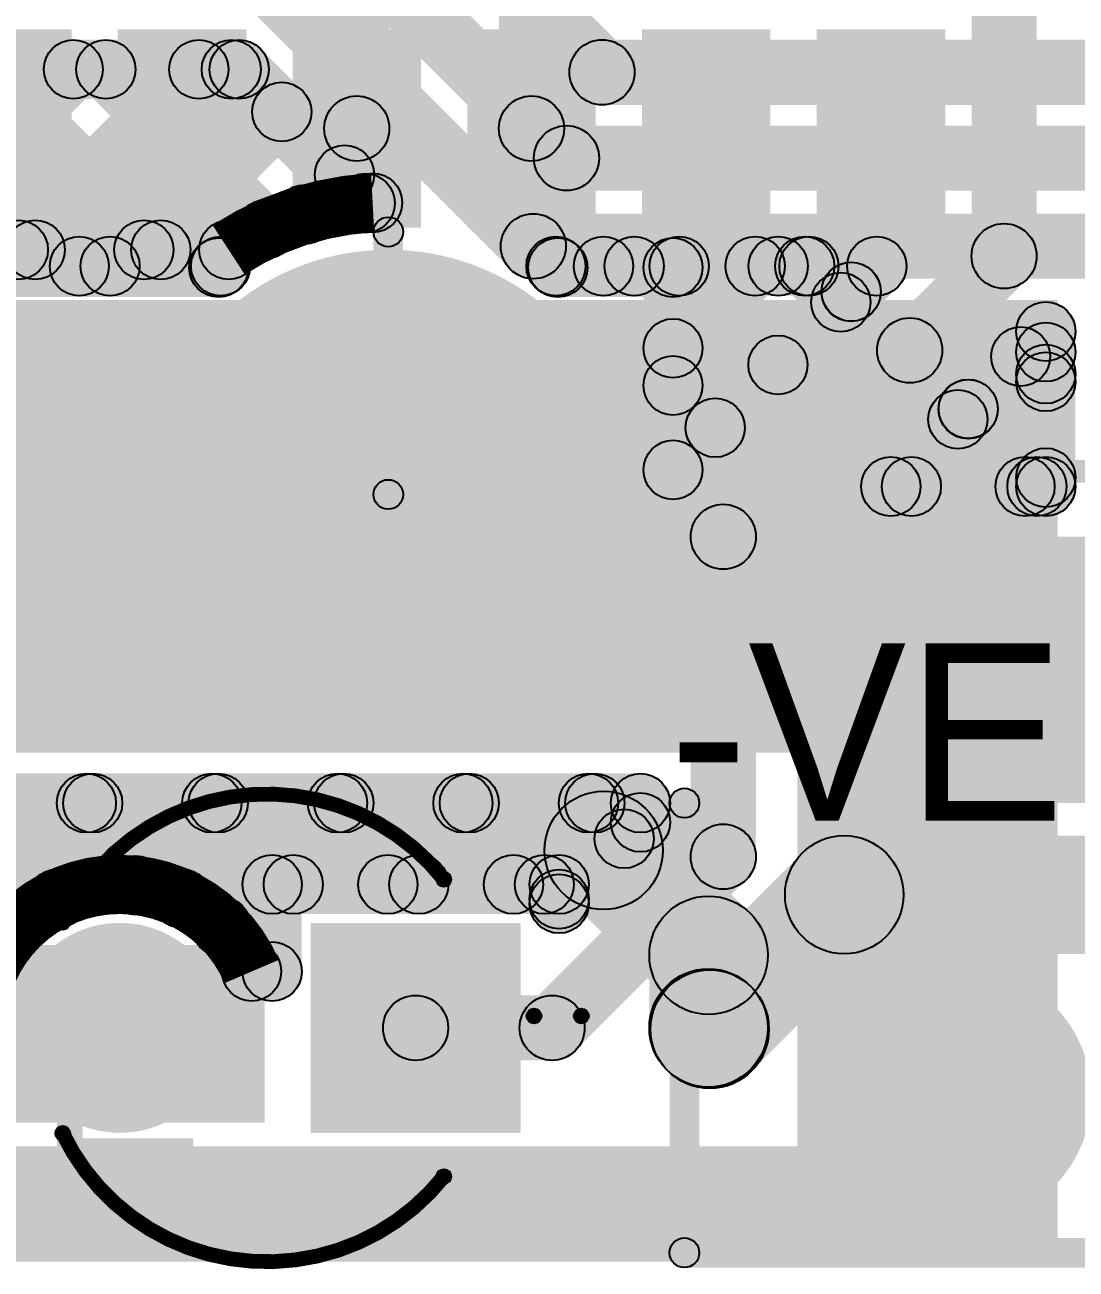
# Model space of a CAD drawing. Header units: millimetres. Extents: x 1.65 to 3.65, y 2.62 to 4.07.
# Drawn here: x 2.5449 to 2.9002, y 2.6225 to 3.043 of the extents above; entities that cross this region are included whole.
import ezdxf

# ---------------------------------------------------------------- set-up
doc = ezdxf.new("R2010")
doc.units = ezdxf.units.MM
doc.header["$MEASUREMENT"] = 0
for name, color, linetype in [('BottomLayer', 5, 'Continuous'), ('BottomPaste', 16, 'Continuous'), ('BottomSolder', 6, 'Continuous'), ('PadHoleLayer', 156, 'Continuous'), ('TopLayer', 1, 'Continuous'), ('TopOverlay', 2, 'Continuous'), ('TopPaste', 8, 'Continuous'), ('TopSolder', 216, 'Continuous'), ('ViaHoleLayer', 16, 'Continuous')]:
    doc.layers.add(name, color=color, linetype=linetype)

# ---------------------------------------------------------------- blocks, each defined once
blk = doc.blocks.new('ESP32_S2_WROOM_4MB__4')
at = {"layer": 'TopLayer'}
for points in [[(-0.37402, -0.11516), (-0.31496, -0.11516), (-0.31496, -0.15059), (-0.37402, -0.15059)], [(-0.37402, -0.17421), (-0.31496, -0.17421), (-0.31496, -0.20965), (-0.37402, -0.20965)], [(-0.37402, -0.23327), (-0.31496, -0.23327), (-0.31496, -0.2687), (-0.37402, -0.2687)], [(-0.37402, -0.29232), (-0.31496, -0.29232), (-0.31496, -0.32776), (-0.37402, -0.32776)], [(-0.37402, -0.35138), (-0.31496, -0.35138), (-0.31496, -0.38681), (-0.37402, -0.38681)], [(-0.37402, -0.41043), (-0.31496, -0.41043), (-0.31496, -0.44587), (-0.37402, -0.44587)]]:
    blk.add_hatch(color=1, dxfattribs=at).paths.add_polyline_path(points)
at = {"layer": 'TopPaste'}
for points in [[(-0.37402, -0.11516), (-0.31496, -0.11516), (-0.31496, -0.15059), (-0.37402, -0.15059)], [(-0.37402, -0.17421), (-0.31496, -0.17421), (-0.31496, -0.20965), (-0.37402, -0.20965)], [(-0.37402, -0.23327), (-0.31496, -0.23327), (-0.31496, -0.2687), (-0.37402, -0.2687)], [(-0.37402, -0.29232), (-0.31496, -0.29232), (-0.31496, -0.32776), (-0.37402, -0.32776)], [(-0.37402, -0.35138), (-0.31496, -0.35138), (-0.31496, -0.38681), (-0.37402, -0.38681)], [(-0.37402, -0.41043), (-0.31496, -0.41043), (-0.31496, -0.44587), (-0.37402, -0.44587)]]:
    blk.add_hatch(color=8, dxfattribs=at).paths.add_polyline_path(points)
at = {"layer": 'TopSolder'}
for points in [[(-0.37802, -0.11116), (-0.31096, -0.11116), (-0.31096, -0.15459), (-0.37802, -0.15459)], [(-0.37802, -0.17021), (-0.31096, -0.17021), (-0.31096, -0.21365), (-0.37802, -0.21365)], [(-0.37802, -0.22927), (-0.31096, -0.22927), (-0.31096, -0.2727), (-0.37802, -0.2727)], [(-0.37802, -0.28832), (-0.31096, -0.28832), (-0.31096, -0.33176), (-0.37802, -0.33176)], [(-0.37802, -0.34738), (-0.31096, -0.34738), (-0.31096, -0.39081), (-0.37802, -0.39081)], [(-0.37802, -0.40643), (-0.31096, -0.40643), (-0.31096, -0.44987), (-0.37802, -0.44987)]]:
    blk.add_hatch(color=216, dxfattribs=at).paths.add_polyline_path(points)
blk = doc.blocks.new('T_______H____LED_24')
at = {"layer": 'BottomLayer'}
blk.add_hatch(color=5, dxfattribs=at).paths.add_polyline_path([(-0.0815, 0.0315), (-0.0185, 0.0315), (-0.0185, -0.0315), (-0.0815, -0.0315)])
h = blk.add_hatch(color=5, dxfattribs=at)
edge = h.paths.add_edge_path()
edge.add_arc((0.05, 0), 0.0315, 0, 360)
at = {"layer": 'BottomSolder'}
blk.add_hatch(color=6, dxfattribs=at).paths.add_polyline_path([(-0.0855, 0.0355), (-0.0145, 0.0355), (-0.0145, -0.0355), (-0.0855, -0.0355)])
h = blk.add_hatch(color=6, dxfattribs=at)
edge = h.paths.add_edge_path()
edge.add_arc((0.05, 0), 0.0355, 0, 360)
at = {"layer": 'PadHoleLayer'}
h = blk.add_hatch(color=156, dxfattribs=at)
edge = h.paths.add_edge_path()
edge.add_arc((-0.05, 0), 0.01772, 0, 360)
h = blk.add_hatch(color=156, dxfattribs=at)
edge = h.paths.add_edge_path()
edge.add_arc((0.05, 0), 0.01772, 0, 360)
at = {"layer": 'TopLayer'}
blk.add_hatch(color=1, dxfattribs=at).paths.add_polyline_path([(-0.0815, 0.0315), (-0.0185, 0.0315), (-0.0185, -0.0315), (-0.0815, -0.0315)])
h = blk.add_hatch(color=1, dxfattribs=at)
edge = h.paths.add_edge_path()
edge.add_arc((0.05, 0), 0.0315, 0, 360)
at = {"layer": 'TopOverlay'}
h = blk.add_hatch(color=2, dxfattribs=at)
edge = h.paths.add_edge_path()
edge.add_arc((-0.05954, 0.05023), 0.0025, 0, 360)
h = blk.add_hatch(color=2, dxfattribs=at)
edge = h.paths.add_edge_path()
edge.add_arc((0.06927, 0.03565), 0.0025, 0, 360)
h = blk.add_hatch(color=2, dxfattribs=at)
edge = h.paths.add_edge_path()
edge.add_arc((0.098, 0.004), 0.0025, 0, 360)
for points in [[(0.0955, 0.004), (0.1005, 0.004), (0.1005, -0.012), (0.0955, -0.012)], [(-0.09, -0.0015), (-0.09, -0.0065), (-0.106, -0.0065), (-0.106, -0.0015)], [(0.106, -0.0015), (0.106, -0.0065), (0.09, -0.0065), (0.09, -0.0015)]]:
    blk.add_hatch(color=2, dxfattribs=at).paths.add_polyline_path(points)
h = blk.add_hatch(color=2, dxfattribs=at)
edge = h.paths.add_edge_path()
edge.add_arc((-0.106, -0.004), 0.0025, 0, 360)
h = blk.add_hatch(color=2, dxfattribs=at)
edge = h.paths.add_edge_path()
edge.add_arc((-0.09, -0.004), 0.0025, 0, 360)
h = blk.add_hatch(color=2, dxfattribs=at)
edge = h.paths.add_edge_path()
edge.add_arc((0.09, -0.004), 0.0025, 0, 360)
h = blk.add_hatch(color=2, dxfattribs=at)
edge = h.paths.add_edge_path()
edge.add_arc((0.106, -0.004), 0.0025, 0, 360)
h = blk.add_hatch(color=2, dxfattribs=at)
edge = h.paths.add_edge_path()
edge.add_arc((0.098, -0.012), 0.0025, 0, 360)
h = blk.add_hatch(color=2, dxfattribs=at)
edge = h.paths.add_edge_path()
edge.add_arc((0.06927, -0.03565), 0.0025, 0, 360)
h = blk.add_hatch(color=2, dxfattribs=at)
edge = h.paths.add_edge_path()
edge.add_arc((-0.05954, -0.05023), 0.0025, 0, 360)
at = {"layer": 'TopSolder'}
blk.add_hatch(color=216, dxfattribs=at).paths.add_polyline_path([(-0.0855, 0.0355), (-0.0145, 0.0355), (-0.0145, -0.0355), (-0.0855, -0.0355)])
h = blk.add_hatch(color=216, dxfattribs=at)
edge = h.paths.add_edge_path()
edge.add_arc((0.05, 0), 0.0355, 0, 360)
at = {"layer": 'TopOverlay', "const_width": 0.005}
for points in [[(-0.05954, 0.05023, -0.552963), (0.06927, 0.03565)], [(0.06927, -0.03565, -0.552963), (-0.05954, -0.05023)]]:
    blk.add_lwpolyline(points, format="xyb", dxfattribs=at)
at = {"layer": 'TopOverlay'}
for centre in [(-0.05954, 0.05023), (0.06927, 0.03565), (0.098, 0.004), (-0.106, -0.004), (-0.09, -0.004), (0.09, -0.004), (0.106, -0.004), (0.098, -0.012), (0.06927, -0.03565), (-0.05954, -0.05023)]:
    blk.add_circle(centre, 0.0025, dxfattribs=at)
blk = doc.blocks.new('CAP_0603_B_58')
at = {"layer": 'BottomLayer'}
for points in [[(-0.045, -0.0175), (-0.045, 0.0175), (-0.015, 0.0175), (-0.015, -0.0175)], [(0.015, -0.0175), (0.015, 0.0175), (0.045, 0.0175), (0.045, -0.0175)]]:
    blk.add_hatch(color=5, dxfattribs=at).paths.add_polyline_path(points)
at = {"layer": 'BottomPaste'}
for points in [[(-0.045, -0.0175), (-0.045, 0.0175), (-0.015, 0.0175), (-0.015, -0.0175)], [(0.015, -0.0175), (0.015, 0.0175), (0.045, 0.0175), (0.045, -0.0175)]]:
    blk.add_hatch(color=16, dxfattribs=at).paths.add_polyline_path(points)
at = {"layer": 'BottomSolder'}
for points in [[(-0.04736, -0.01986), (-0.04736, 0.01986), (-0.01264, 0.01986), (-0.01264, -0.01986)], [(0.01264, -0.01986), (0.01264, 0.01986), (0.04736, 0.01986), (0.04736, -0.01986)]]:
    blk.add_hatch(color=6, dxfattribs=at).paths.add_polyline_path(points)

msp = doc.modelspace()

# ---------------------------------------------------------------- hatches: boundary and pattern name
at = {"layer": 'BottomLayer'}
for points in [[(2.65486, 3.09659), (2.67041, 3.11214), (2.74778, 3.03478), (2.73222, 3.01922)], [(2.62041, 3.09002), (2.63597, 3.10558), (2.73577, 3.00578), (2.72021, 2.99022)], [(2.6212, 3.04822), (2.63675, 3.06378), (2.72457, 2.97597), (2.70901, 2.96041)], [(2.3586, 3.018), (2.3586, 3.038), (2.61738, 3.038), (2.61738, 3.018)], [(2.74, 3.016), (2.74, 3.038), (3.4915, 3.038), (3.4915, 3.016)], [(2.48036, 3.02093), (2.4945, 3.03507), (2.5555, 2.97407), (2.54136, 2.95993)], [(2.50738, 2.95993), (2.49324, 2.97407), (2.55424, 3.03507), (2.56838, 3.02093)], [(2.52279, 3.02093), (2.53693, 3.03507), (2.59793, 2.97407), (2.58379, 2.95993)], [(2.54981, 2.95993), (2.53566, 2.97407), (2.59666, 3.03507), (2.61081, 3.02093)], [(2.56521, 3.02093), (2.57936, 3.03507), (2.63342, 2.98101), (2.61928, 2.96687)], [(2.60764, 3.02093), (2.62178, 3.03507), (2.66705, 2.98981), (2.65291, 2.97566)], [(2.61031, 3.02093), (2.62445, 3.03507), (2.66955, 2.98997), (2.65541, 2.97583)], [(2.59223, 2.95993), (2.57809, 2.97407), (2.6247, 3.02068), (2.63884, 3.00654)], [(2.72799, 2.987), (2.72799, 3.009), (3.266, 3.009), (3.266, 2.987)], [(2.64657, 2.97184), (2.63243, 2.98598), (2.64591, 2.99947), (2.66005, 2.98532)], [(2.71679, 2.95719), (2.71679, 2.97919), (3.09595, 2.97919), (3.09595, 2.95719)], [(2.2976, 2.957), (2.2976, 2.977), (2.61381, 2.977), (2.61381, 2.957)], [(2.67276, 2.8843), (2.66276, 2.8843), (2.66276, 2.97304), (2.67276, 2.97304)], [(2.274, 2.797), (2.894, 2.797), (2.894, 2.95), (2.274, 2.95)], [(2.806, 2.625), (2.894, 2.625), (2.894, 2.832), (2.806, 2.832)], [(2.45094, 2.744), (2.45094, 2.784), (2.74057, 2.784), (2.74057, 2.744)], [(2.72643, 2.74986), (2.75471, 2.77814), (2.79014, 2.74271), (2.76186, 2.71443)], [(2.488, 2.672), (2.626, 2.672), (2.626, 2.732), (2.488, 2.732)], [(2.796, 2.704), (2.756, 2.704), (2.756, 2.72857), (2.796, 2.72857)], [(2.76186, 2.68986), (2.79014, 2.71814), (2.79057, 2.71771), (2.76229, 2.68943)], [(1.651, 2.625), (2.843, 2.625), (2.843, 2.664), (1.651, 2.664)]]:
    msp.add_hatch(color=5, dxfattribs=at).paths.add_polyline_path(points)
h = msp.add_hatch(color=5, dxfattribs=at)
edge = h.paths.add_edge_path()
edge.add_arc((2.56131, 3.028), 0.01, 0, 360)
h = msp.add_hatch(color=5, dxfattribs=at)
edge = h.paths.add_edge_path()
edge.add_arc((2.57229, 3.028), 0.01, 0, 360)
h = msp.add_hatch(color=5, dxfattribs=at)
edge = h.paths.add_edge_path()
edge.add_arc((2.60374, 3.028), 0.01, 0, 360)
h = msp.add_hatch(color=5, dxfattribs=at)
edge = h.paths.add_edge_path()
edge.add_arc((2.61471, 3.028), 0.01, 0, 360)
h = msp.add_hatch(color=5, dxfattribs=at)
edge = h.paths.add_edge_path()
edge.add_arc((2.61738, 3.028), 0.01, 0, 360)
h = msp.add_hatch(color=5, dxfattribs=at)
edge = h.paths.add_edge_path()
edge.add_arc((2.61738, 3.028), 0.01, 0, 360)
h = msp.add_hatch(color=5, dxfattribs=at)
edge = h.paths.add_edge_path()
edge.add_arc((2.74, 3.027), 0.011, 0, 360)
h = msp.add_hatch(color=5, dxfattribs=at)
edge = h.paths.add_edge_path()
edge.add_arc((2.74, 3.027), 0.011, 0, 360)
h = msp.add_hatch(color=5, dxfattribs=at)
edge = h.paths.add_edge_path()
edge.add_arc((2.63177, 3.01361), 0.01, 0, 360)
h = msp.add_hatch(color=5, dxfattribs=at)
edge = h.paths.add_edge_path()
edge.add_arc((2.72799, 2.998), 0.011, 0, 360)
h = msp.add_hatch(color=5, dxfattribs=at)
edge = h.paths.add_edge_path()
edge.add_arc((2.72799, 2.998), 0.011, 0, 360)
h = msp.add_hatch(color=5, dxfattribs=at)
edge = h.paths.add_edge_path()
edge.add_arc((2.65298, 2.99239), 0.01, 0, 360)
h = msp.add_hatch(color=5, dxfattribs=at)
edge = h.paths.add_edge_path()
edge.add_arc((2.65998, 2.98274), 0.01, 0, 360)
h = msp.add_hatch(color=5, dxfattribs=at)
edge = h.paths.add_edge_path()
edge.add_arc((2.66248, 2.9829), 0.01, 0, 360)
h = msp.add_hatch(color=5, dxfattribs=at)
edge = h.paths.add_edge_path()
edge.add_arc((2.66248, 2.9829), 0.01, 0, 360)
h = msp.add_hatch(color=5, dxfattribs=at)
edge = h.paths.add_edge_path()
edge.add_arc((2.6395, 2.97891), 0.01, 0, 360)
h = msp.add_hatch(color=5, dxfattribs=at)
edge = h.paths.add_edge_path()
edge.add_arc((2.62635, 2.97394), 0.01, 0, 360)
h = msp.add_hatch(color=5, dxfattribs=at)
edge = h.paths.add_edge_path()
edge.add_arc((2.66776, 2.97304), 0.005, 0, 360)
h = msp.add_hatch(color=5, dxfattribs=at)
edge = h.paths.add_edge_path()
edge.add_arc((2.71679, 2.96819), 0.011, 0, 360)
h = msp.add_hatch(color=5, dxfattribs=at)
edge = h.paths.add_edge_path()
edge.add_arc((2.71679, 2.96819), 0.011, 0, 360)
h = msp.add_hatch(color=5, dxfattribs=at)
edge = h.paths.add_edge_path()
edge.add_arc((2.54274, 2.967), 0.01, 0, 360)
h = msp.add_hatch(color=5, dxfattribs=at)
edge = h.paths.add_edge_path()
edge.add_arc((2.54843, 2.967), 0.01, 0, 360)
h = msp.add_hatch(color=5, dxfattribs=at)
edge = h.paths.add_edge_path()
edge.add_arc((2.58516, 2.967), 0.01, 0, 360)
h = msp.add_hatch(color=5, dxfattribs=at)
edge = h.paths.add_edge_path()
edge.add_arc((2.59086, 2.967), 0.01, 0, 360)
h = msp.add_hatch(color=5, dxfattribs=at)
edge = h.paths.add_edge_path()
edge.add_arc((2.61381, 2.967), 0.01, 0, 360)
h = msp.add_hatch(color=5, dxfattribs=at)
edge = h.paths.add_edge_path()
edge.add_arc((2.61381, 2.967), 0.01, 0, 360)
h = msp.add_hatch(color=5, dxfattribs=at)
edge = h.paths.add_edge_path()
edge.add_arc((2.66776, 2.8843), 0.07874, 0, 360)
h = msp.add_hatch(color=5, dxfattribs=at)
edge = h.paths.add_edge_path()
edge.add_arc((2.66776, 2.8843), 0.005, 0, 360)
h = msp.add_hatch(color=5, dxfattribs=at)
edge = h.paths.add_edge_path()
edge.add_arc((2.832, 2.856), 0.01181, 0, 360)
h = msp.add_hatch(color=5, dxfattribs=at)
edge = h.paths.add_edge_path()
edge.add_arc((2.86, 2.856), 0.01181, 0, 360)
h = msp.add_hatch(color=5, dxfattribs=at)
edge = h.paths.add_edge_path()
edge.add_arc((2.74057, 2.764), 0.02, 0, 360)
h = msp.add_hatch(color=5, dxfattribs=at)
edge = h.paths.add_edge_path()
edge.add_arc((2.74057, 2.764), 0.02, 0, 360)
h = msp.add_hatch(color=5, dxfattribs=at)
edge = h.paths.add_edge_path()
edge.add_arc((2.776, 2.72857), 0.02, 0, 360)
h = msp.add_hatch(color=5, dxfattribs=at)
edge = h.paths.add_edge_path()
edge.add_arc((2.776, 2.72857), 0.02, 0, 360)
h = msp.add_hatch(color=5, dxfattribs=at)
edge = h.paths.add_edge_path()
edge.add_arc((2.776, 2.704), 0.02, 0, 360)
h = msp.add_hatch(color=5, dxfattribs=at)
edge = h.paths.add_edge_path()
edge.add_arc((2.776, 2.704), 0.02, 0, 360)
h = msp.add_hatch(color=5, dxfattribs=at)
edge = h.paths.add_edge_path()
edge.add_arc((2.77643, 2.70357), 0.02, 0, 360)
h = msp.add_hatch(color=5, dxfattribs=at)
edge = h.paths.add_edge_path()
edge.add_arc((2.862, 2.681), 0.03937, 0, 360)
h = msp.add_hatch(color=5, dxfattribs=at)
edge = h.paths.add_edge_path()
edge.add_arc((2.77643, 2.70357), 0.01181, 0, 360)
at = {"layer": 'BottomSolder'}
h = msp.add_hatch(color=6, dxfattribs=at)
edge = h.paths.add_edge_path()
edge.add_arc((2.66776, 2.8843), 0.08274, 0, 360)
h = msp.add_hatch(color=6, dxfattribs=at)
edge = h.paths.add_edge_path()
edge.add_arc((2.862, 2.681), 0.04337, 0, 360)
at = {"layer": 'PadHoleLayer'}
h = msp.add_hatch(color=156, dxfattribs=at)
edge = h.paths.add_edge_path()
edge.add_arc((2.66776, 2.8843), 0.04016, 0, 360)
h = msp.add_hatch(color=156, dxfattribs=at)
edge = h.paths.add_edge_path()
edge.add_arc((2.862, 2.681), 0.01969, 0, 360)
at = {"layer": 'TopLayer'}
for points in [[(2.66811, 3.008), (2.64611, 3.008), (2.64611, 3.08411), (2.66811, 3.08411)], [(2.72717, 3.008), (2.70517, 3.008), (2.70517, 3.07517), (2.72717, 3.07517)], [(2.88689, 2.96489), (2.86489, 2.96489), (2.86489, 3.06978), (2.88689, 3.06978)], [(2.262, 2.951), (2.262, 2.971), (2.61046, 2.971), (2.61046, 2.951)], [(2.51466, 2.95147), (2.51466, 2.97147), (2.56334, 2.97147), (2.56334, 2.95147)], [(2.56334, 2.95147), (2.56334, 2.97147), (2.57372, 2.97147), (2.57372, 2.95147)], [(2.56334, 2.95147), (2.56334, 2.97147), (2.57372, 2.97147), (2.57372, 2.95147)], [(2.57372, 2.95147), (2.57372, 2.97147), (2.6111, 2.97147), (2.6111, 2.95147)], [(2.72443, 2.95147), (2.72443, 2.97147), (2.7405, 2.97147), (2.7405, 2.95147)], [(2.72507, 2.951), (2.72507, 2.971), (2.764, 2.971), (2.764, 2.951)], [(2.7405, 2.95147), (2.7405, 2.97147), (2.75088, 2.97147), (2.75088, 2.95147)], [(2.7405, 2.95147), (2.7405, 2.97147), (2.75088, 2.97147), (2.75088, 2.95147)], [(2.75088, 2.95147), (2.75088, 2.97147), (2.79956, 2.97147), (2.79956, 2.95147)], [(2.79956, 2.95147), (2.79956, 2.97147), (2.80994, 2.97147), (2.80994, 2.95147)], [(2.79956, 2.95147), (2.79956, 2.97147), (2.80994, 2.97147), (2.80994, 2.95147)], [(2.80994, 2.95147), (2.80994, 2.97147), (2.83287, 2.97147), (2.83287, 2.95147)], [(2.85178, 2.92522), (2.83622, 2.94078), (2.86811, 2.97267), (2.88367, 2.95711)], [(2.77107, 2.92663), (2.75693, 2.94078), (2.7847, 2.96854), (2.79884, 2.9544)], [(2.75902, 2.9544), (2.77316, 2.96854), (2.80655, 2.93515), (2.79241, 2.92101)], [(2.80145, 2.9544), (2.81559, 2.96854), (2.82777, 2.95637), (2.81363, 2.94222)], [(2.83131, 2.94577), (2.81717, 2.95991), (2.8258, 2.96854), (2.83995, 2.9544)], [(2.774, 2.8926), (2.754, 2.8926), (2.754, 2.961), (2.774, 2.961)], [(2.77107, 2.88553), (2.75693, 2.89967), (2.81713, 2.95987), (2.83127, 2.94573)], [(2.279, 2.797), (2.747, 2.797), (2.747, 2.944), (2.279, 2.944)], [(2.87087, 2.90613), (2.85673, 2.92027), (2.88293, 2.94647), (2.89707, 2.93233)], [(2.78878, 2.86222), (2.77322, 2.87778), (2.83622, 2.94078), (2.85178, 2.92522)], [(2.85164, 2.87993), (2.8375, 2.89407), (2.88293, 2.9395), (2.89707, 2.92536)], [(2.87444, 2.92384), (2.88858, 2.93798), (2.89707, 2.92949), (2.88293, 2.91535)], [(2.9, 2.925), (2.88, 2.925), (2.88, 2.9394), (2.9, 2.9394)], [(2.9, 2.925), (2.88, 2.925), (2.88, 2.9394), (2.9, 2.9394)], [(2.75693, 2.91407), (2.77107, 2.92821), (2.78534, 2.91394), (2.7712, 2.8998)], [(2.9, 2.887), (2.88, 2.887), (2.88, 2.925), (2.9, 2.925)], [(2.84467, 2.87993), (2.83053, 2.89407), (2.85669, 2.92023), (2.87083, 2.90609)], [(2.85322, 2.90263), (2.86737, 2.91677), (2.89006, 2.89407), (2.87592, 2.87993)], [(2.8376, 2.877), (2.8376, 2.897), (2.89, 2.897), (2.89, 2.877)], [(2.89407, 2.87993), (2.87993, 2.89407), (2.88293, 2.89707), (2.89707, 2.88293)], [(2.792, 2.76187), (2.77, 2.76187), (2.77, 2.87), (2.792, 2.87)], [(2.812, 2.78), (3.029, 2.78), (3.029, 2.87), (2.812, 2.87)], [(2.35891, 2.77), (2.35891, 2.79), (2.753, 2.79), (2.753, 2.77)], [(2.518, 2.71599), (2.50386, 2.73013), (2.5608, 2.78707), (2.57494, 2.77293)], [(2.51623, 2.77293), (2.53037, 2.78707), (2.56279, 2.75465), (2.54865, 2.74051)], [(2.55866, 2.77293), (2.5728, 2.78707), (2.6051, 2.75477), (2.59096, 2.74063)], [(2.58955, 2.74511), (2.57541, 2.75926), (2.60322, 2.78707), (2.61737, 2.77293)], [(2.60108, 2.77293), (2.61522, 2.78707), (2.64273, 2.75957), (2.62859, 2.74543)], [(2.61822, 2.73136), (2.60408, 2.7455), (2.64565, 2.78707), (2.65979, 2.77293)], [(2.64351, 2.77293), (2.65765, 2.78707), (2.68515, 2.75957), (2.67101, 2.74543)], [(2.67471, 2.74543), (2.66057, 2.75957), (2.68808, 2.78707), (2.70222, 2.77293)], [(2.68594, 2.77293), (2.70008, 2.78707), (2.72758, 2.75957), (2.71344, 2.74543)], [(2.71714, 2.74543), (2.703, 2.75957), (2.7305, 2.78707), (2.74464, 2.77293)], [(2.72836, 2.77293), (2.7425, 2.78707), (2.75455, 2.77502), (2.74041, 2.76088)], [(2.73257, 2.7389), (2.71843, 2.75304), (2.74593, 2.78054), (2.76007, 2.7664)], [(2.763, 2.77347), (2.743, 2.77347), (2.743, 2.78), (2.763, 2.78)], [(2.7309, 2.69622), (2.71535, 2.71178), (2.77322, 2.76965), (2.78878, 2.7541)], [(2.82186, 2.729), (2.82186, 2.769), (3.03618, 2.769), (3.03618, 2.729)], [(2.79057, 2.68943), (2.76229, 2.71771), (2.80772, 2.76314), (2.83601, 2.73486)], [(2.6285, 2.7425), (2.6285, 2.7625), (2.7255, 2.7625), (2.7255, 2.7425)], [(2.71344, 2.74543), (2.72758, 2.75957), (2.73257, 2.75458), (2.71843, 2.74044)], [(2.6385, 2.72306), (2.6185, 2.72306), (2.6185, 2.7525), (2.6385, 2.7525)], [(2.7355, 2.74597), (2.7155, 2.74597), (2.7155, 2.7525), (2.7355, 2.7525)], [(2.62159, 2.71306), (2.62159, 2.73306), (2.6285, 2.73306), (2.6285, 2.71306)], [(2.677, 2.693), (2.677, 2.715), (2.72313, 2.715), (2.72313, 2.693)]]:
    msp.add_hatch(color=1, dxfattribs=at).paths.add_polyline_path(points)
h = msp.add_hatch(color=1, dxfattribs=at)
edge = h.paths.add_edge_path()
edge.add_arc((2.65711, 3.008), 0.011, 0, 360)
h = msp.add_hatch(color=1, dxfattribs=at)
edge = h.paths.add_edge_path()
edge.add_arc((2.71617, 3.008), 0.011, 0, 360)
h = msp.add_hatch(color=1, dxfattribs=at)
edge = h.paths.add_edge_path()
edge.add_arc((2.87589, 2.96489), 0.011, 0, 360)
h = msp.add_hatch(color=1, dxfattribs=at)
edge = h.paths.add_edge_path()
edge.add_arc((2.87589, 2.96489), 0.011, 0, 360)
h = msp.add_hatch(color=1, dxfattribs=at)
edge = h.paths.add_edge_path()
edge.add_arc((2.56334, 2.96147), 0.01, 0, 360)
h = msp.add_hatch(color=1, dxfattribs=at)
edge = h.paths.add_edge_path()
edge.add_arc((2.56334, 2.96147), 0.01, 0, 360)
h = msp.add_hatch(color=1, dxfattribs=at)
edge = h.paths.add_edge_path()
edge.add_arc((2.56334, 2.96147), 0.01, 0, 360)
h = msp.add_hatch(color=1, dxfattribs=at)
edge = h.paths.add_edge_path()
edge.add_arc((2.57372, 2.96147), 0.01, 0, 360)
h = msp.add_hatch(color=1, dxfattribs=at)
edge = h.paths.add_edge_path()
edge.add_arc((2.57372, 2.96147), 0.01, 0, 360)
h = msp.add_hatch(color=1, dxfattribs=at)
edge = h.paths.add_edge_path()
edge.add_arc((2.57372, 2.96147), 0.01, 0, 360)
h = msp.add_hatch(color=1, dxfattribs=at)
edge = h.paths.add_edge_path()
edge.add_arc((2.61046, 2.961), 0.01, 0, 360)
h = msp.add_hatch(color=1, dxfattribs=at)
edge = h.paths.add_edge_path()
edge.add_arc((2.6111, 2.96147), 0.01, 0, 360)
h = msp.add_hatch(color=1, dxfattribs=at)
edge = h.paths.add_edge_path()
edge.add_arc((2.72443, 2.96147), 0.01, 0, 360)
h = msp.add_hatch(color=1, dxfattribs=at)
edge = h.paths.add_edge_path()
edge.add_arc((2.72507, 2.961), 0.01, 0, 360)
h = msp.add_hatch(color=1, dxfattribs=at)
edge = h.paths.add_edge_path()
edge.add_arc((2.7405, 2.96147), 0.01, 0, 360)
h = msp.add_hatch(color=1, dxfattribs=at)
edge = h.paths.add_edge_path()
edge.add_arc((2.7405, 2.96147), 0.01, 0, 360)
h = msp.add_hatch(color=1, dxfattribs=at)
edge = h.paths.add_edge_path()
edge.add_arc((2.7405, 2.96147), 0.01, 0, 360)
h = msp.add_hatch(color=1, dxfattribs=at)
edge = h.paths.add_edge_path()
edge.add_arc((2.75088, 2.96147), 0.01, 0, 360)
h = msp.add_hatch(color=1, dxfattribs=at)
edge = h.paths.add_edge_path()
edge.add_arc((2.75088, 2.96147), 0.01, 0, 360)
h = msp.add_hatch(color=1, dxfattribs=at)
edge = h.paths.add_edge_path()
edge.add_arc((2.75088, 2.96147), 0.01, 0, 360)
h = msp.add_hatch(color=1, dxfattribs=at)
edge = h.paths.add_edge_path()
edge.add_arc((2.764, 2.961), 0.01, 0, 360)
h = msp.add_hatch(color=1, dxfattribs=at)
edge = h.paths.add_edge_path()
edge.add_arc((2.764, 2.961), 0.01, 0, 360)
h = msp.add_hatch(color=1, dxfattribs=at)
edge = h.paths.add_edge_path()
edge.add_arc((2.76609, 2.96147), 0.01, 0, 360)
h = msp.add_hatch(color=1, dxfattribs=at)
edge = h.paths.add_edge_path()
edge.add_arc((2.79177, 2.96147), 0.01, 0, 360)
h = msp.add_hatch(color=1, dxfattribs=at)
edge = h.paths.add_edge_path()
edge.add_arc((2.79956, 2.96147), 0.01, 0, 360)
h = msp.add_hatch(color=1, dxfattribs=at)
edge = h.paths.add_edge_path()
edge.add_arc((2.79956, 2.96147), 0.01, 0, 360)
h = msp.add_hatch(color=1, dxfattribs=at)
edge = h.paths.add_edge_path()
edge.add_arc((2.79956, 2.96147), 0.01, 0, 360)
h = msp.add_hatch(color=1, dxfattribs=at)
edge = h.paths.add_edge_path()
edge.add_arc((2.80852, 2.96147), 0.01, 0, 360)
h = msp.add_hatch(color=1, dxfattribs=at)
edge = h.paths.add_edge_path()
edge.add_arc((2.80994, 2.96147), 0.01, 0, 360)
h = msp.add_hatch(color=1, dxfattribs=at)
edge = h.paths.add_edge_path()
edge.add_arc((2.80994, 2.96147), 0.01, 0, 360)
h = msp.add_hatch(color=1, dxfattribs=at)
edge = h.paths.add_edge_path()
edge.add_arc((2.80994, 2.96147), 0.01, 0, 360)
h = msp.add_hatch(color=1, dxfattribs=at)
edge = h.paths.add_edge_path()
edge.add_arc((2.83287, 2.96147), 0.01, 0, 360)
h = msp.add_hatch(color=1, dxfattribs=at)
edge = h.paths.add_edge_path()
edge.add_arc((2.83287, 2.96147), 0.01, 0, 360)
h = msp.add_hatch(color=1, dxfattribs=at)
edge = h.paths.add_edge_path()
edge.add_arc((2.66776, 2.8843), 0.07874, 0, 360)
h = msp.add_hatch(color=1, dxfattribs=at)
edge = h.paths.add_edge_path()
edge.add_arc((2.8242, 2.9528), 0.01, 0, 360)
h = msp.add_hatch(color=1, dxfattribs=at)
edge = h.paths.add_edge_path()
edge.add_arc((2.82424, 2.95284), 0.01, 0, 360)
h = msp.add_hatch(color=1, dxfattribs=at)
edge = h.paths.add_edge_path()
edge.add_arc((2.8207, 2.94929), 0.01, 0, 360)
h = msp.add_hatch(color=1, dxfattribs=at)
edge = h.paths.add_edge_path()
edge.add_arc((2.89, 2.9394), 0.01, 0, 360)
h = msp.add_hatch(color=1, dxfattribs=at)
edge = h.paths.add_edge_path()
edge.add_arc((2.89, 2.9394), 0.01, 0, 360)
h = msp.add_hatch(color=1, dxfattribs=at)
edge = h.paths.add_edge_path()
edge.add_arc((2.89, 2.9394), 0.01, 0, 360)
h = msp.add_hatch(color=1, dxfattribs=at)
edge = h.paths.add_edge_path()
edge.add_arc((2.844, 2.933), 0.011, 0, 360)
h = msp.add_hatch(color=1, dxfattribs=at)
edge = h.paths.add_edge_path()
edge.add_arc((2.844, 2.933), 0.011, 0, 360)
h = msp.add_hatch(color=1, dxfattribs=at)
edge = h.paths.add_edge_path()
edge.add_arc((2.844, 2.933), 0.011, 0, 360)
h = msp.add_hatch(color=1, dxfattribs=at)
edge = h.paths.add_edge_path()
edge.add_arc((2.844, 2.933), 0.011, 0, 360)
h = msp.add_hatch(color=1, dxfattribs=at)
edge = h.paths.add_edge_path()
edge.add_arc((2.764, 2.93371), 0.01, 0, 360)
h = msp.add_hatch(color=1, dxfattribs=at)
edge = h.paths.add_edge_path()
edge.add_arc((2.88151, 2.93091), 0.01, 0, 360)
h = msp.add_hatch(color=1, dxfattribs=at)
edge = h.paths.add_edge_path()
edge.add_arc((2.89, 2.93243), 0.01, 0, 360)
h = msp.add_hatch(color=1, dxfattribs=at)
edge = h.paths.add_edge_path()
edge.add_arc((2.79948, 2.92808), 0.01, 0, 360)
h = msp.add_hatch(color=1, dxfattribs=at)
edge = h.paths.add_edge_path()
edge.add_arc((2.89, 2.925), 0.01, 0, 360)
h = msp.add_hatch(color=1, dxfattribs=at)
edge = h.paths.add_edge_path()
edge.add_arc((2.89, 2.925), 0.01, 0, 360)
h = msp.add_hatch(color=1, dxfattribs=at)
edge = h.paths.add_edge_path()
edge.add_arc((2.89, 2.925), 0.01, 0, 360)
h = msp.add_hatch(color=1, dxfattribs=at)
edge = h.paths.add_edge_path()
edge.add_arc((2.89, 2.92242), 0.01, 0, 360)
h = msp.add_hatch(color=1, dxfattribs=at)
edge = h.paths.add_edge_path()
edge.add_arc((2.764, 2.92114), 0.01, 0, 360)
h = msp.add_hatch(color=1, dxfattribs=at)
edge = h.paths.add_edge_path()
edge.add_arc((2.86376, 2.91316), 0.01, 0, 360)
h = msp.add_hatch(color=1, dxfattribs=at)
edge = h.paths.add_edge_path()
edge.add_arc((2.8638, 2.9132), 0.01, 0, 360)
h = msp.add_hatch(color=1, dxfattribs=at)
edge = h.paths.add_edge_path()
edge.add_arc((2.86029, 2.9097), 0.01, 0, 360)
h = msp.add_hatch(color=1, dxfattribs=at)
edge = h.paths.add_edge_path()
edge.add_arc((2.77827, 2.90687), 0.01, 0, 360)
h = msp.add_hatch(color=1, dxfattribs=at)
edge = h.paths.add_edge_path()
edge.add_arc((2.764, 2.8926), 0.01, 0, 360)
h = msp.add_hatch(color=1, dxfattribs=at)
edge = h.paths.add_edge_path()
edge.add_arc((2.764, 2.8926), 0.01, 0, 360)
h = msp.add_hatch(color=1, dxfattribs=at)
edge = h.paths.add_edge_path()
edge.add_arc((2.89, 2.89), 0.01, 0, 360)
h = msp.add_hatch(color=1, dxfattribs=at)
edge = h.paths.add_edge_path()
edge.add_arc((2.8376, 2.887), 0.01, 0, 360)
h = msp.add_hatch(color=1, dxfattribs=at)
edge = h.paths.add_edge_path()
edge.add_arc((2.8376, 2.887), 0.01, 0, 360)
h = msp.add_hatch(color=1, dxfattribs=at)
edge = h.paths.add_edge_path()
edge.add_arc((2.84457, 2.887), 0.01, 0, 360)
h = msp.add_hatch(color=1, dxfattribs=at)
edge = h.paths.add_edge_path()
edge.add_arc((2.88299, 2.887), 0.01, 0, 360)
h = msp.add_hatch(color=1, dxfattribs=at)
edge = h.paths.add_edge_path()
edge.add_arc((2.887, 2.887), 0.01, 0, 360)
h = msp.add_hatch(color=1, dxfattribs=at)
edge = h.paths.add_edge_path()
edge.add_arc((2.89, 2.887), 0.01, 0, 360)
h = msp.add_hatch(color=1, dxfattribs=at)
edge = h.paths.add_edge_path()
edge.add_arc((2.89, 2.887), 0.01, 0, 360)
h = msp.add_hatch(color=1, dxfattribs=at)
edge = h.paths.add_edge_path()
edge.add_arc((2.781, 2.87), 0.011, 0, 360)
h = msp.add_hatch(color=1, dxfattribs=at)
edge = h.paths.add_edge_path()
edge.add_arc((2.781, 2.87), 0.011, 0, 360)
h = msp.add_hatch(color=1, dxfattribs=at)
edge = h.paths.add_edge_path()
edge.add_arc((2.832, 2.856), 0.01181, 0, 360)
h = msp.add_hatch(color=1, dxfattribs=at)
edge = h.paths.add_edge_path()
edge.add_arc((2.86, 2.856), 0.01181, 0, 360)
h = msp.add_hatch(color=1, dxfattribs=at)
edge = h.paths.add_edge_path()
edge.add_arc((2.56573, 2.78), 0.01, 0, 360)
h = msp.add_hatch(color=1, dxfattribs=at)
edge = h.paths.add_edge_path()
edge.add_arc((2.56787, 2.78), 0.01, 0, 360)
h = msp.add_hatch(color=1, dxfattribs=at)
edge = h.paths.add_edge_path()
edge.add_arc((2.60815, 2.78), 0.01, 0, 360)
h = msp.add_hatch(color=1, dxfattribs=at)
edge = h.paths.add_edge_path()
edge.add_arc((2.61029, 2.78), 0.01, 0, 360)
h = msp.add_hatch(color=1, dxfattribs=at)
edge = h.paths.add_edge_path()
edge.add_arc((2.65058, 2.78), 0.01, 0, 360)
h = msp.add_hatch(color=1, dxfattribs=at)
edge = h.paths.add_edge_path()
edge.add_arc((2.65272, 2.78), 0.01, 0, 360)
h = msp.add_hatch(color=1, dxfattribs=at)
edge = h.paths.add_edge_path()
edge.add_arc((2.69301, 2.78), 0.01, 0, 360)
h = msp.add_hatch(color=1, dxfattribs=at)
edge = h.paths.add_edge_path()
edge.add_arc((2.69515, 2.78), 0.01, 0, 360)
h = msp.add_hatch(color=1, dxfattribs=at)
edge = h.paths.add_edge_path()
edge.add_arc((2.73543, 2.78), 0.01, 0, 360)
h = msp.add_hatch(color=1, dxfattribs=at)
edge = h.paths.add_edge_path()
edge.add_arc((2.73757, 2.78), 0.01, 0, 360)
h = msp.add_hatch(color=1, dxfattribs=at)
edge = h.paths.add_edge_path()
edge.add_arc((2.753, 2.78), 0.01, 0, 360)
h = msp.add_hatch(color=1, dxfattribs=at)
edge = h.paths.add_edge_path()
edge.add_arc((2.753, 2.78), 0.01, 0, 360)
h = msp.add_hatch(color=1, dxfattribs=at)
edge = h.paths.add_edge_path()
edge.add_arc((2.753, 2.77347), 0.01, 0, 360)
h = msp.add_hatch(color=1, dxfattribs=at)
edge = h.paths.add_edge_path()
edge.add_arc((2.753, 2.77347), 0.01, 0, 360)
h = msp.add_hatch(color=1, dxfattribs=at)
edge = h.paths.add_edge_path()
edge.add_arc((2.74748, 2.76795), 0.01, 0, 360)
h = msp.add_hatch(color=1, dxfattribs=at)
edge = h.paths.add_edge_path()
edge.add_arc((2.781, 2.76187), 0.011, 0, 360)
h = msp.add_hatch(color=1, dxfattribs=at)
edge = h.paths.add_edge_path()
edge.add_arc((2.781, 2.76187), 0.011, 0, 360)
h = msp.add_hatch(color=1, dxfattribs=at)
edge = h.paths.add_edge_path()
edge.add_arc((2.82186, 2.749), 0.02, 0, 360)
h = msp.add_hatch(color=1, dxfattribs=at)
edge = h.paths.add_edge_path()
edge.add_arc((2.82186, 2.749), 0.02, 0, 360)
h = msp.add_hatch(color=1, dxfattribs=at)
edge = h.paths.add_edge_path()
edge.add_arc((2.58248, 2.75219), 0.01, 0, 360)
h = msp.add_hatch(color=1, dxfattribs=at)
edge = h.paths.add_edge_path()
edge.add_arc((2.6285, 2.7525), 0.01, 0, 360)
h = msp.add_hatch(color=1, dxfattribs=at)
edge = h.paths.add_edge_path()
edge.add_arc((2.6285, 2.7525), 0.01, 0, 360)
h = msp.add_hatch(color=1, dxfattribs=at)
edge = h.paths.add_edge_path()
edge.add_arc((2.63566, 2.7525), 0.01, 0, 360)
h = msp.add_hatch(color=1, dxfattribs=at)
edge = h.paths.add_edge_path()
edge.add_arc((2.66764, 2.7525), 0.01, 0, 360)
h = msp.add_hatch(color=1, dxfattribs=at)
edge = h.paths.add_edge_path()
edge.add_arc((2.67808, 2.7525), 0.01, 0, 360)
h = msp.add_hatch(color=1, dxfattribs=at)
edge = h.paths.add_edge_path()
edge.add_arc((2.71007, 2.7525), 0.01, 0, 360)
h = msp.add_hatch(color=1, dxfattribs=at)
edge = h.paths.add_edge_path()
edge.add_arc((2.72051, 2.7525), 0.01, 0, 360)
h = msp.add_hatch(color=1, dxfattribs=at)
edge = h.paths.add_edge_path()
edge.add_arc((2.72051, 2.7525), 0.01, 0, 360)
h = msp.add_hatch(color=1, dxfattribs=at)
edge = h.paths.add_edge_path()
edge.add_arc((2.7255, 2.7525), 0.01, 0, 360)
h = msp.add_hatch(color=1, dxfattribs=at)
edge = h.paths.add_edge_path()
edge.add_arc((2.7255, 2.7525), 0.01, 0, 360)
h = msp.add_hatch(color=1, dxfattribs=at)
edge = h.paths.add_edge_path()
edge.add_arc((2.55572, 2.74758), 0.01, 0, 360)
h = msp.add_hatch(color=1, dxfattribs=at)
edge = h.paths.add_edge_path()
edge.add_arc((2.59803, 2.7477), 0.01, 0, 360)
h = msp.add_hatch(color=1, dxfattribs=at)
edge = h.paths.add_edge_path()
edge.add_arc((2.7255, 2.74751), 0.01, 0, 360)
h = msp.add_hatch(color=1, dxfattribs=at)
edge = h.paths.add_edge_path()
edge.add_arc((2.7255, 2.74597), 0.01, 0, 360)
h = msp.add_hatch(color=1, dxfattribs=at)
edge = h.paths.add_edge_path()
edge.add_arc((2.7255, 2.74597), 0.01, 0, 360)
h = msp.add_hatch(color=1, dxfattribs=at)
edge = h.paths.add_edge_path()
edge.add_arc((2.61115, 2.73843), 0.01, 0, 360)
h = msp.add_hatch(color=1, dxfattribs=at)
edge = h.paths.add_edge_path()
edge.add_arc((2.62159, 2.72306), 0.01, 0, 360)
h = msp.add_hatch(color=1, dxfattribs=at)
edge = h.paths.add_edge_path()
edge.add_arc((2.62159, 2.72306), 0.01, 0, 360)
h = msp.add_hatch(color=1, dxfattribs=at)
edge = h.paths.add_edge_path()
edge.add_arc((2.6285, 2.72306), 0.01, 0, 360)
h = msp.add_hatch(color=1, dxfattribs=at)
edge = h.paths.add_edge_path()
edge.add_arc((2.6285, 2.72306), 0.01, 0, 360)
h = msp.add_hatch(color=1, dxfattribs=at)
edge = h.paths.add_edge_path()
edge.add_arc((2.77643, 2.70357), 0.02, 0, 360)
h = msp.add_hatch(color=1, dxfattribs=at)
edge = h.paths.add_edge_path()
edge.add_arc((2.862, 2.681), 0.03937, 0, 360)
h = msp.add_hatch(color=1, dxfattribs=at)
edge = h.paths.add_edge_path()
edge.add_arc((2.677, 2.704), 0.011, 0, 360)
h = msp.add_hatch(color=1, dxfattribs=at)
edge = h.paths.add_edge_path()
edge.add_arc((2.72313, 2.704), 0.011, 0, 360)
h = msp.add_hatch(color=1, dxfattribs=at)
edge = h.paths.add_edge_path()
edge.add_arc((2.72313, 2.704), 0.011, 0, 360)
h = msp.add_hatch(color=1, dxfattribs=at)
edge = h.paths.add_edge_path()
edge.add_arc((2.77643, 2.70357), 0.01181, 0, 360)
at = {"layer": 'TopOverlay'}
h = msp.add_hatch(color=2, dxfattribs=at)
edge = h.paths.add_edge_path()
edge.add_arc((2.76785, 2.78), 0.005, 0, 360)
for points in [[(2.77285, 2.628), (2.76285, 2.628), (2.76285, 2.78), (2.77285, 2.78)], [(2.76785, 2.623), (2.76785, 2.633), (3.055, 2.633), (3.055, 2.623)]]:
    msp.add_hatch(color=2, dxfattribs=at).paths.add_polyline_path(points)
h = msp.add_hatch(color=2, dxfattribs=at)
edge = h.paths.add_edge_path()
edge.add_arc((2.76785, 2.628), 0.005, 0, 360)
h = msp.add_hatch(color=2, dxfattribs=at)
edge = h.paths.add_edge_path()
edge.add_arc((2.76785, 2.628), 0.005, 0, 360)
at = {"layer": 'TopSolder'}
h = msp.add_hatch(color=216, dxfattribs=at)
edge = h.paths.add_edge_path()
edge.add_arc((2.66776, 2.8843), 0.08274, 0, 360)
h = msp.add_hatch(color=216, dxfattribs=at)
edge = h.paths.add_edge_path()
edge.add_arc((2.862, 2.681), 0.04337, 0, 360)
at = {"layer": 'ViaHoleLayer'}
h = msp.add_hatch(color=16, dxfattribs=at)
edge = h.paths.add_edge_path()
edge.add_arc((2.832, 2.856), 0.00591, 0, 360)
h = msp.add_hatch(color=16, dxfattribs=at)
edge = h.paths.add_edge_path()
edge.add_arc((2.86, 2.856), 0.00591, 0, 360)
h = msp.add_hatch(color=16, dxfattribs=at)
edge = h.paths.add_edge_path()
edge.add_arc((2.77643, 2.70357), 0.00591, 0, 360)

# ---------------------------------------------------------------- linework, layer by layer
at = {"layer": 'BottomLayer', "const_width": 0.02}
msp.add_lwpolyline([(2.61381, 2.967, -0.13188), (2.66248, 2.9829)], format="xyb", dxfattribs=at)
at = {"layer": 'BottomLayer'}
for centre, radius in [((2.56131, 3.028), 0.01), ((2.57229, 3.028), 0.01), ((2.60374, 3.028), 0.01), ((2.61471, 3.028), 0.01), ((2.61738, 3.028), 0.01), ((2.61738, 3.028), 0.01), ((2.74, 3.027), 0.011), ((2.74, 3.027), 0.011), ((2.63177, 3.01361), 0.01), ((2.72799, 2.998), 0.011), ((2.72799, 2.998), 0.011), ((2.65298, 2.99239), 0.01), ((2.65998, 2.98274), 0.01), ((2.66248, 2.9829), 0.01), ((2.66248, 2.9829), 0.01), ((2.6395, 2.97891), 0.01), ((2.62635, 2.97394), 0.01), ((2.66776, 2.97304), 0.005), ((2.71679, 2.96819), 0.011), ((2.71679, 2.96819), 0.011), ((2.54274, 2.967), 0.01), ((2.54843, 2.967), 0.01), ((2.58516, 2.967), 0.01), ((2.59086, 2.967), 0.01), ((2.61381, 2.967), 0.01), ((2.61381, 2.967), 0.01), ((2.66776, 2.8843), 0.005), ((2.74057, 2.764), 0.02), ((2.74057, 2.764), 0.02), ((2.776, 2.72857), 0.02), ((2.776, 2.72857), 0.02), ((2.776, 2.704), 0.02), ((2.776, 2.704), 0.02), ((2.77643, 2.70357), 0.02)]:
    msp.add_circle(centre, radius, dxfattribs=at)
at = {"layer": 'TopLayer', "const_width": 0.02}
msp.add_lwpolyline([(2.53241, 2.72306, -0.660056), (2.62159, 2.72306)], format="xyb", dxfattribs=at)
at = {"layer": 'TopLayer'}
for centre, radius in [((2.65711, 3.008), 0.011), ((2.71617, 3.008), 0.011), ((2.87589, 2.96489), 0.011), ((2.87589, 2.96489), 0.011), ((2.56334, 2.96147), 0.01), ((2.56334, 2.96147), 0.01), ((2.56334, 2.96147), 0.01), ((2.57372, 2.96147), 0.01), ((2.57372, 2.96147), 0.01), ((2.57372, 2.96147), 0.01), ((2.61046, 2.961), 0.01), ((2.6111, 2.96147), 0.01), ((2.72443, 2.96147), 0.01), ((2.72507, 2.961), 0.01), ((2.7405, 2.96147), 0.01), ((2.7405, 2.96147), 0.01), ((2.7405, 2.96147), 0.01), ((2.75088, 2.96147), 0.01), ((2.75088, 2.96147), 0.01), ((2.75088, 2.96147), 0.01), ((2.764, 2.961), 0.01), ((2.764, 2.961), 0.01), ((2.76609, 2.96147), 0.01), ((2.79177, 2.96147), 0.01), ((2.79956, 2.96147), 0.01), ((2.79956, 2.96147), 0.01), ((2.79956, 2.96147), 0.01), ((2.80852, 2.96147), 0.01), ((2.80994, 2.96147), 0.01), ((2.80994, 2.96147), 0.01), ((2.80994, 2.96147), 0.01), ((2.83287, 2.96147), 0.01), ((2.83287, 2.96147), 0.01), ((2.8242, 2.9528), 0.01), ((2.82424, 2.95284), 0.01), ((2.8207, 2.94929), 0.01), ((2.89, 2.9394), 0.01), ((2.89, 2.9394), 0.01), ((2.89, 2.9394), 0.01), ((2.844, 2.933), 0.011), ((2.844, 2.933), 0.011), ((2.844, 2.933), 0.011), ((2.844, 2.933), 0.011), ((2.764, 2.93371), 0.01), ((2.88151, 2.93091), 0.01), ((2.89, 2.93243), 0.01), ((2.79948, 2.92808), 0.01), ((2.89, 2.925), 0.01), ((2.89, 2.925), 0.01), ((2.89, 2.925), 0.01), ((2.89, 2.92242), 0.01), ((2.764, 2.92114), 0.01), ((2.86376, 2.91316), 0.01), ((2.8638, 2.9132), 0.01), ((2.86029, 2.9097), 0.01), ((2.77827, 2.90687), 0.01), ((2.764, 2.8926), 0.01), ((2.764, 2.8926), 0.01), ((2.89, 2.89), 0.01), ((2.8376, 2.887), 0.01), ((2.8376, 2.887), 0.01), ((2.84457, 2.887), 0.01), ((2.88299, 2.887), 0.01), ((2.887, 2.887), 0.01), ((2.89, 2.887), 0.01), ((2.89, 2.887), 0.01), ((2.781, 2.87), 0.011), ((2.781, 2.87), 0.011), ((2.56573, 2.78), 0.01), ((2.56787, 2.78), 0.01), ((2.60815, 2.78), 0.01), ((2.61029, 2.78), 0.01), ((2.65058, 2.78), 0.01), ((2.65272, 2.78), 0.01), ((2.69301, 2.78), 0.01), ((2.69515, 2.78), 0.01), ((2.73543, 2.78), 0.01), ((2.73757, 2.78), 0.01), ((2.753, 2.78), 0.01), ((2.753, 2.78), 0.01), ((2.753, 2.77347), 0.01), ((2.753, 2.77347), 0.01), ((2.74748, 2.76795), 0.01), ((2.781, 2.76187), 0.011), ((2.781, 2.76187), 0.011), ((2.82186, 2.749), 0.02), ((2.82186, 2.749), 0.02), ((2.58248, 2.75219), 0.01), ((2.6285, 2.7525), 0.01), ((2.6285, 2.7525), 0.01), ((2.63566, 2.7525), 0.01), ((2.66764, 2.7525), 0.01), ((2.67808, 2.7525), 0.01), ((2.71007, 2.7525), 0.01), ((2.72051, 2.7525), 0.01), ((2.72051, 2.7525), 0.01), ((2.7255, 2.7525), 0.01), ((2.7255, 2.7525), 0.01), ((2.55572, 2.74758), 0.01), ((2.59803, 2.7477), 0.01), ((2.7255, 2.74751), 0.01), ((2.7255, 2.74597), 0.01), ((2.7255, 2.74597), 0.01), ((2.61115, 2.73843), 0.01), ((2.62159, 2.72306), 0.01), ((2.62159, 2.72306), 0.01), ((2.6285, 2.72306), 0.01), ((2.6285, 2.72306), 0.01), ((2.77643, 2.70357), 0.02), ((2.677, 2.704), 0.011), ((2.72313, 2.704), 0.011), ((2.72313, 2.704), 0.011)]:
    msp.add_circle(centre, radius, dxfattribs=at)
at = {"layer": 'TopOverlay'}
for centre in [(2.76785, 2.78), (2.76785, 2.628), (2.76785, 2.628)]:
    msp.add_circle(centre, 0.005, dxfattribs=at)

# ---------------------------------------------------------------- block references
for name, p, rotation in [('ESP32_S2_WROOM_4MB__4', (2.40613, 3.35249), 90), ('CAP_0603_B_58', (2.904, 2.928), 180), ('T_______H____LED_24', (2.627, 2.704), 180)]:
    msp.add_blockref(name, p, dxfattribs=dict(rotation=rotation))

# ---------------------------------------------------------------- texts
for s, height, p in [('BATTERY', 0.07, (2.76263, 2.826)), ('-VE', 0.06, (2.76263, 2.774)), ('BLUE', 0.07, (2.366, 2.62682))]:
    msp.add_text(s, height=height, rotation=360, dxfattribs=at).set_placement(p)

doc.saveas('drawing.dxf')
